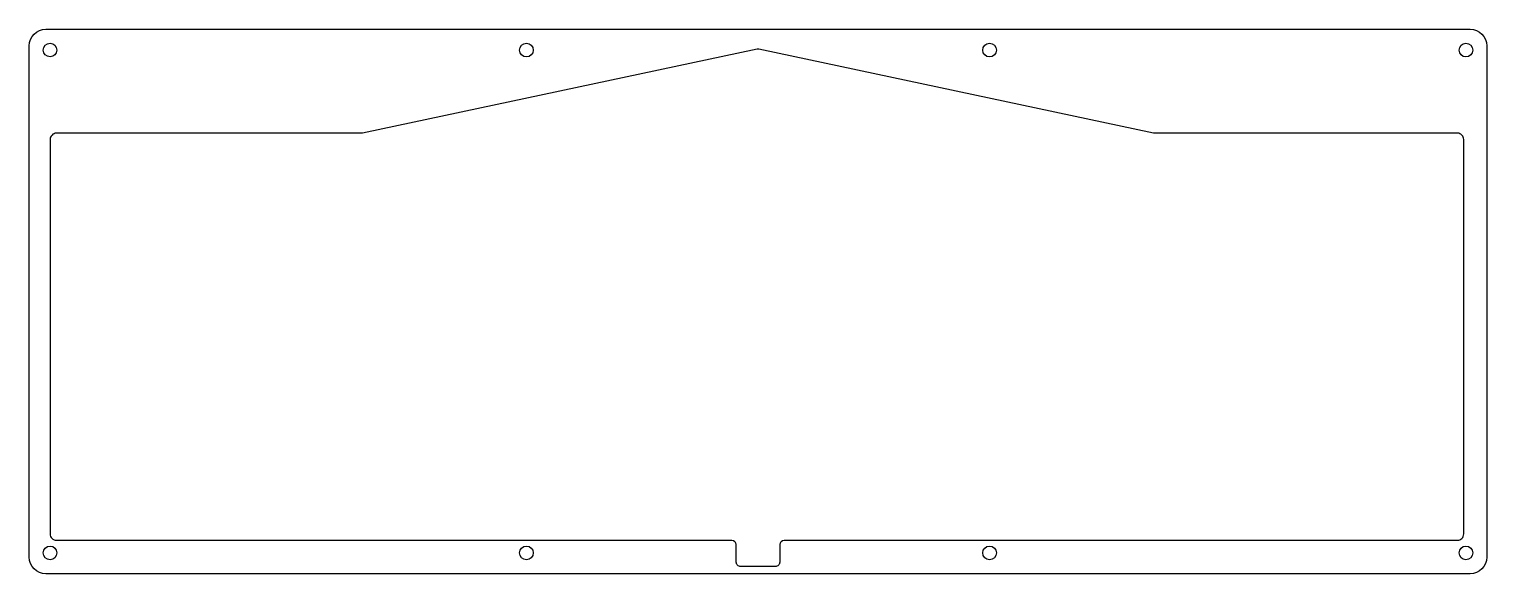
# Model space of a CAD drawing. Header units: millimetres. Extents: x 10 to 359, y 6 to 136.
import ezdxf

# ---------------------------------------------------------------- set-up
doc = ezdxf.new("R2010")
doc.units = ezdxf.units.MM
doc.layers.add('holes', color=1, linetype='Continuous', lineweight=25, true_color=0xff0000)
doc.layers.add('parts', color=3, linetype='Continuous', lineweight=25, true_color=0x00ff00)

msp = doc.modelspace()

# ---------------------------------------------------------------- linework, layer by layer
at = {"layer": 'holes', "flags": 128}
msp.add_lwpolyline([(184.61, 131.46, 0.105103), (184.19, 131.46), (89.77, 111.39, -0.052411), (89.56, 111.37), (16.53, 111.37, 0.414214), (15.03, 109.87), (15.03, 15.53, 0.414214), (16.53, 14.03), (178.12, 14.03, -0.41421), (179.12, 13.03), (179.12, 8.86, 0.434549), (180.2, 7.86), (188.6, 7.86, 0.434548), (189.68, 8.86), (189.68, 13.03, -0.414211), (190.68, 14.03), (351.77, 14.03, 0.414214), (353.27, 15.53), (353.27, 109.87, 0.414214), (351.77, 111.37), (279.24, 111.37, -0.05241), (279.03, 111.39)], format="xyb", close=True, dxfattribs=at)
at = {"layer": 'holes'}
for centre, radius in [((15, 131.25), 1.62), ((129, 131.25), 1.63), ((239.8, 131.25), 1.63), ((353.8, 131.25), 1.63), ((15, 11), 1.63), ((129, 11), 1.63), ((239.8, 11), 1.63), ((353.8, 11), 1.63)]:
    msp.add_circle(centre, radius, dxfattribs=at)
at = {"layer": 'parts', "flags": 128}
msp.add_lwpolyline([(354.8, 136.25, -0.414213), (358.8, 132.25), (358.8, 10, -0.414213), (354.8, 6), (14, 6, -0.414213), (10, 10), (10, 132.25, -0.414213), (14, 136.25)], format="xyb", close=True, dxfattribs=at)

doc.saveas('drawing.dxf')
